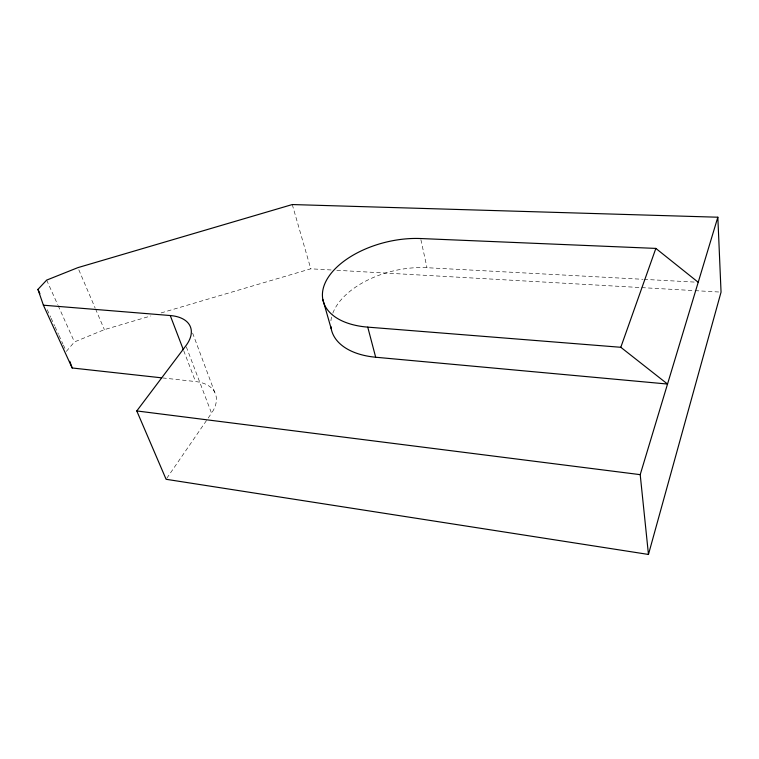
<?xml version="1.0" encoding="UTF-8"?>
<svg xmlns="http://www.w3.org/2000/svg" width="759" height="759" viewBox="0 0 759 759"><rect width="100%" height="100%" fill="white"/><g stroke="black" fill="none" stroke-linecap="round" stroke-linejoin="round"><path stroke-width="0.57" stroke-dasharray="3.79 2.85" d="M166.762 478.322L207.539 419.006M208.203 418.038L211.543 413.171L185.889 345.753M66.308 351.417L74.448 341.939L104.381 329.643L150.88 315.943M161.088 312.936L310.782 268.809L332.062 270.024M332.822 313.154A73.813 42.827 -13.4 0 1 427.013 267.709L642.797 279.293M643.974 279.359L695.861 282.149M336.797 270.289L693.859 290.583M695.035 290.65L718.688 291.987M162.644 377.935L195.537 381.559A42.438 25.113 -22.2 0 1 211.543 413.171M47.238 309.719L50.663 317.205M51.147 318.268L54.572 325.753M55.065 326.825L58.481 334.311M58.974 335.383L62.883 343.931M63.376 345.003L65.815 350.354M46.66 280.109L57.675 304.625M58.158 305.697L74.448 341.939M78.813 269.806L95.084 307.888M95.549 308.97L104.381 329.643M183.735 350.753L195.537 381.559M192.615 333.078L214.693 392.223M292.272 204.55L310.782 268.809M420.884 239.654L427.013 267.709M330.915 320.782A73.813 42.827 -13.4 0 1 332.442 314.207"/><path stroke-width="1.14" d="M43.396 305.194L170.253 315.535A44.288 24.079 -21.4 0 1 185.889 345.753L136.781 410.942L166.098 479.29L648.461 554.449L721.05 292.13L717.834 217.216L292.272 204.55L77.883 267.633L46.66 280.109L37.95 289.397L43.396 305.194L72.171 367.982L161.468 377.811M648.461 554.449L640.207 474.65L717.834 217.216M620.805 347.29L655.852 248.411L420.647 238.535A75.16 42.049 -13.6 0 0 327.319 278.781A75.16 42.049 -13.6 0 0 367.754 327.129L375.677 357.233L667.531 384.045L620.805 347.29L367.754 327.129M136.781 410.942L640.207 474.65M655.852 248.411L698.214 282.272M37.95 289.397L39.904 293.676M170.253 315.535L183.317 349.652M69.819 361.35L72.171 367.982M322.822 299.416L331.19 328.656M375.677 357.233A73.813 42.827 -13.4 0 1 330.867 326.455"/></g></svg>
